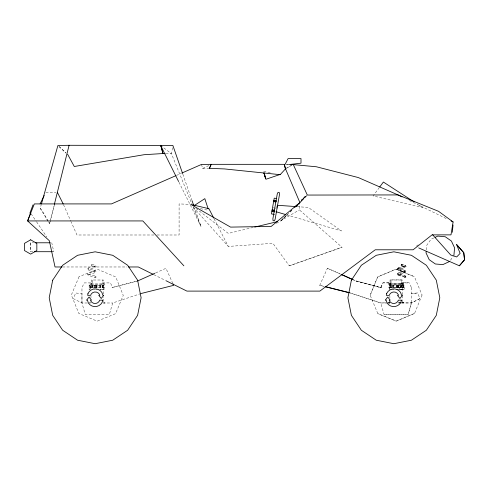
<?xml version="1.0" encoding="UTF-8"?>
<svg xmlns="http://www.w3.org/2000/svg" width="489" height="489" viewBox="0 0 489 489"><rect width="100%" height="100%" fill="white"/><g stroke="black" fill="none" stroke-linecap="round" stroke-linejoin="round"><path stroke-width="0.37" stroke-dasharray="2.44 1.83" d="M32.867 251.707L30.63 251.707L30.63 242.782L33.649 242.782M140.973 293.547L112.659 302.991L109.377 314.47L85.251 314.47L81.963 302.991L81.956 287.648L84.212 282.911L92.225 282.911L92.225 280.008M411.457 287.55L411.451 293.62L417.838 292.997M90.972 297.722L90.978 296.248M103.515 302.954L104.988 302.966L103.509 302.96L103.534 297.067M103.546 294.115L103.57 287.489L105.062 287.489L89.591 287.391L91.015 287.41M193.253 207.232L228.302 246.425L272.923 243.32L289.292 265.827L342.043 247.281L299.396 209.873L299.904 202.574M426.292 249.891L426.689 245.405L430.986 239.262L433.706 237.996M91.486 264.311L91.205 265.582L95.172 266.664L94.566 266.254L94.842 266.548L95.104 265.808L88.601 267.795L87.348 268.62L87.653 269.745L95.086 271.933L94.548 271.444L94.823 271.737L95.178 271.028L88.527 273.064L87.335 274.384L88.411 275.417L95.331 277.538L96.064 277.226L95.685 276.077L88.552 274.152L89.157 274.372L88.607 273.773L88.521 274.549L94.212 272.954L96.137 271.908L95.63 270.747L94.603 270.362L87.965 268.498L88.65 268.583L88.454 269.335L94.273 267.703L96.168 266.56L95.563 265.429L91.486 264.311L91.205 265.582M401.304 264.946L401.396 264.213L404.47 264.952L405.473 265.331L406.078 266.56L404.183 267.703L398.364 269.335L398.553 268.485L398.553 268.877L404.513 270.362L405.54 270.747L406.047 271.908M172.501 147.751L171.474 153.748L191.816 203.858M401.09 265.338L401.396 264.213M49.896 222.22L49.523 223.699L48.362 221.774M50.08 221.48L54.322 204.512M54.536 204.5L49.523 223.699L48.417 221.706M47.977 221.132L40.22 208.296L41.247 204.64M419.819 298.663L411.451 302.893L408.162 314.378L384.042 314.378M404.134 266.303L401.114 265.582L401.304 264.849M370.161 295.368L377.667 276.963L395.974 269.237L414.379 276.737M422.074 294.959L414.562 313.455L396.243 321.169L377.85 313.681L370.161 295.27L377.667 276.866L395.974 269.139L414.379 276.64L422.074 295.056M352.349 279.335L355.803 280.882L380.742 287.55L382.997 282.813L391.011 282.813L390.069 284.048L388.419 284.042L403.786 284.042L390.069 284.048L390.069 279.91L402.135 279.91L402.135 284.048L401.194 282.911L401.194 279.91M352.349 279.433L355.803 280.973L380.742 287.648L382.997 282.911L391.011 282.911L391.011 279.91M401.261 264.555L404.47 265.05L405.833 265.814M450.479 260.234L453.058 256.548M379.36 187.483L373.125 195.936L423.04 207.703L417.282 203.98M92.225 282.911L91.284 284.048L89.628 284.042L105.001 284.042L91.284 284.048L91.284 280.008L103.344 280.008L103.344 284.048L102.403 282.911L102.403 280.008M301.909 200.374L306.841 195.466M404.715 266.126L405.014 265.808M406.078 266.462L404.183 267.611L398.364 269.237M405.088 271.028L398.437 273.064M397.783 273.32L397.245 274.384M397.245 273.974L398.437 272.966L405.088 270.937L404.733 271.737L404.458 271.444L404.996 271.933L398.254 270.124L397.257 269.029L397.875 268.045M302.025 200.423L307.324 195.062M301.468 200.258L304.83 196.902M301.456 200.514L305.662 196.303M281.126 220.411L286.371 215.349M290.234 211.688L291.847 210.129M282.373 219.329L287.728 214.158M291.841 210.368L281.096 220.765L279.629 221.114M397.257 268.62L398.511 267.697L403.865 266.352M416.402 246.199L418.205 244.806M276.45 223.345L299.396 209.873M286.743 168.173L291.921 165.178M285.448 168.723L291.921 165.141M398.431 274.451L405.668 272.22M201.511 164.432L202.635 168.454L211.266 164.432M155.594 272.948L165.967 268.308L173.363 284.659M176.382 175.453L181.26 173.308M414.562 313.357L396.243 321.077L377.85 313.59M405.974 277.135L405.24 277.44L404.751 276.853M405.943 276.352L405.185 276.181L404.751 276.945L405.24 277.538L405.974 277.226L405.595 275.979L398.517 273.974M289.292 265.827L342.043 247.232M398.511 267.795L403.865 266.45L405.014 265.71L404.751 266.548L404.476 266.163L405.081 266.566M136.877 281.163L112.018 287.569L137.611 280.973M253.229 227.434L228.302 233.4L194.885 207.611M380.742 287.55L381.402 287.471M380.742 287.648L381.402 287.569L355.803 280.882M286.224 164.891L288.443 164.634M202.635 168.454L209.433 168.357M402.404 287.41L403.822 287.391L388.352 287.489L389.843 287.489M402.465 302.783L403.902 302.764L401.689 302.783M398.743 302.801L400.986 302.795M398.743 302.899L400.986 302.893L398.663 302.893M401.689 302.88L403.902 302.862L402.465 302.88L402.435 295.417M402.135 283.95L403.786 283.944L388.419 283.944L402.135 283.95L401.194 282.813L409.201 282.813L411.457 287.648M388.431 302.868L389.904 302.862M388.431 302.966L389.904 302.96M101.578 284.048L105.001 284.042M400.369 283.95L403.786 283.944M400.369 284.048L403.786 284.042M45.832 192.238L55.88 192.238M153.943 234.995L76.962 234.995L71.143 221.872M156.993 234.995L179.096 234.995L179.096 203.913L189.983 204.359M52.25 251.707L53.741 251.707L51.773 242.782M62.592 266.976L126.957 266.976M390.069 280.008L402.135 280.008M102.403 282.911L110.416 282.911L112.672 287.648M401.194 282.911L409.201 282.911M399.592 285.185L389.385 285.087L389.385 289.696M399.177 289.598L399.592 289.598M400.375 289.598L404.281 289.598M90.361 289.696L89.132 289.696L89.132 285.185L93.044 285.185L93.044 288.192M99.732 289.696L104.029 289.696L104.029 285.185L93.821 285.185L93.821 288.192M399.177 289.696L399.592 289.696L399.592 285.087M350.258 292.905L380.754 302.893L387.49 302.893M388.242 302.893L389.739 302.893M401.591 302.893L411.451 302.893M81.963 302.991L81.963 293.62L75.575 292.997L73.594 298.761L81.963 302.991L90.202 302.991M102.928 302.991L112.659 302.991M387.49 302.991L380.754 302.991L350.258 293.003M388.242 302.991L389.739 302.991M398.663 302.991L400.968 302.991M401.591 302.991L411.451 302.991L419.819 298.761L417.838 292.905L411.451 293.522L411.451 302.991L408.162 314.47L384.042 314.47L380.754 302.893M388.419 283.944L391.836 283.95M388.419 284.042L391.836 284.048M89.628 284.042L93.051 284.048M286.523 164.353L288.754 164.377M89.511 302.862L90.948 302.88M165.795 153.607L171.474 153.748L161.859 146.419M297.019 206.651L308.333 207.452L341.444 230.949L286.976 214.946M273.302 207.764L276.267 208.29M263.62 171.394L271.853 172.935M200.423 208.62L208.638 210.349M401.114 265.484L405.081 266.664L404.476 266.254M405.185 276.273L405.943 276.45L404.556 275.68L398.456 274.152L399.067 274.372L398.517 273.675L398.431 274.549L404.122 272.954L405.668 272.318L405.901 271.04L404.513 270.264L397.875 268.4L398.553 268.785M96.033 276.45L95.276 276.273L94.842 276.945L95.331 277.538M319.739 285.246L324.103 286.34M324.103 286.432L319.739 285.338L327.447 268.216L340.589 274.084M398.321 275.325L404.012 276.75L405.24 277.538M404.916 277.19L397.643 274.952M327.447 268.308L340.589 274.182M409.434 200.533L447.735 219.316M153.839 274.684L165.313 280.38M58.992 146.468L66.021 152.831M58.992 146.517L66.027 153.173M404.733 271.639L404.458 271.346L404.996 271.835L398.254 270.026L397.257 268.938M40.22 208.296L43.228 212.428L48.044 221.046M31.088 213.717L36.18 221.254M36.608 221.884L46.791 236.957M397.245 274.292L397.643 275.05M214.115 218.809L228.302 246.425M178.956 182.232L200.985 226.444L194.518 207.819M63.484 204.604L70.838 221.181M193.253 207.385L200.985 226.444M182.831 174.151L191.786 199.94M401.09 265.24L401.114 265.582M402.435 294.775L402.404 287.312L403.822 287.294L388.352 287.391L389.843 287.391L389.849 288.865M389.88 296.23L389.886 297.801M403.816 285.087L403.816 289.696M403.193 285.087L403.193 289.696M403.15 285.087L403.15 289.696M402.606 285.087L402.606 289.696M402.074 285.087L402.074 289.696M401.555 285.087L401.555 289.696M401.206 285.087L401.206 289.696M400.968 285.087L401.011 289.696M400.705 285.087L400.705 289.696M398.81 285.087L398.81 289.696M398.523 285.087L398.523 289.598M398.187 285.087L398.187 289.598M397.398 285.087L397.398 289.696M397.325 285.087L397.325 289.696M397.184 285.087L397.184 289.696M397.019 285.087L397.019 289.696M396.61 285.087L396.61 289.696M396.402 285.087L396.402 289.696M393.682 285.087L393.682 289.696M393.333 285.087L393.333 289.696M392.893 285.087L392.893 289.696M392.526 285.087L392.526 289.696M391.237 285.087L391.237 289.696M391.09 285.087L391.09 289.696M390.68 285.087L390.68 289.598M390.259 285.087L390.259 289.696M389.837 285.087L389.837 289.598M103.576 285.185L103.576 289.696M103.155 285.185L103.155 289.696M102.733 285.185L102.733 289.696M102.323 285.185L102.323 289.696M102.183 285.185L102.183 289.696M100.893 285.185L100.893 289.696M100.52 285.185L100.52 289.696M100.08 285.185L100.08 289.696M99.732 285.185L99.732 288.944M97.011 285.185L97.011 289.696M96.804 285.185L96.804 288.192M96.4 285.185L96.4 288.192M96.229 285.185L96.229 289.696M96.088 285.185L96.088 288.192M96.015 285.185L96.015 289.696M95.227 285.185L95.227 288.192M94.89 285.185L94.89 288.192M94.609 285.185L94.609 289.696M92.708 285.185L92.708 288.192M92.445 285.185L92.403 288.192M92.207 285.185L92.207 288.192M91.865 285.185L91.865 288.192M91.345 285.185L91.345 288.192M90.807 285.185L90.807 288.192M89.603 285.185L89.603 289.696M30.63 242.782L30.63 251.707M79.035 276.737L71.339 295.056L78.851 313.455L97.17 321.169L115.569 313.681L123.252 295.368L115.746 276.963L97.439 269.237L79.035 276.737M304.879 196.761L301.248 200.441L304.892 196.767M305.472 196.639L301.096 201.065L305.491 196.639M404.281 285.087L400.375 285.087L400.375 289.696L404.281 289.696L404.281 285.087M398.535 268.858L397.875 268.498L398.553 268.877M90.263 288.944L90.263 285.185L90.22 288.944"/><path stroke-width="0.73" d="M182.58 173.436L172.886 145.502L69.09 145.288L54.322 204.512M426.163 251.383L426.035 252.88L429.201 259.677L435.344 263.981L442.82 264.628L449.617 261.462M453.92 255.319L454.574 247.844L451.402 241.046L445.259 236.749L437.783 236.095L435.069 237.361M452.288 232.281L453.046 224.958M290.986 164.402L316.352 166.761L358.278 177.55L398.015 194.928L438.547 211.309L453.095 221.945L450.992 234.873L432.05 234.873L413.113 249.787L375.24 249.787L319.855 291.102L186.914 291.102L165.991 280.717M277.006 208.418L275.136 219.261L274.384 220.881L273.027 220.643L272.874 218.864L277.263 193.974L278.015 192.354L279.372 192.599L279.525 194.371L277.037 208.235M276.957 207.434L277.397 205.276L296.261 206.602M41.455 203.913L57.91 145.49L69.09 145.288M29.853 213.253L32.995 204.897M30.666 213.094L27.61 220.93L49.34 240.722L55.025 266.976L61.834 266.976M209.433 168.357L211.156 164.335L284.298 164.328L285.448 168.925L280.16 174.671L224.482 168.925L209.433 168.357L211.156 164.335L201.511 164.432L181.969 173.002M40.086 203.913L44.236 195.484M285.081 164.414L288.094 158.583L300.998 158.583L300.998 163.179L289.176 164.548M67.647 154.298L74.279 166.486L144.084 154.713L162.953 153.54L160.789 145.294L162.953 153.54L165.08 153.595M379.806 186.877L383.37 182.042L414.085 201.908M301.493 200.961L295.601 206.731M295.521 206.517L297.77 204.408M294.8 207.342L296.939 205.276M194.102 205.655L204.83 198.65L208.192 208.974M137.611 280.973L154.903 273.253M175.673 175.759L111.474 203.913L34.34 203.913L27.61 220.93L142.819 220.93L183.876 265.82M280.087 174.481L265.918 179.267L264.042 172.825M140.973 293.547L173.674 285.338L173.057 283.981M254.696 227.085L277.428 221.639M35.159 242.782L50.263 242.782M34.358 251.707L52.25 251.707M128.466 266.976L138.314 266.976L153.161 274.347M276.456 198.534L274.237 198.143L271.456 213.913L274.415 214.439M273.816 200.527L276.78 201.052M273.754 200.893L275.973 201.285M273.632 201.578L275.851 201.969M272.184 209.787L274.402 210.178M272.098 210.276L274.317 210.667M272.08 210.386L274.298 210.783M271.908 211.364L274.867 211.884M325.552 286.701L349.531 292.722M325.552 286.798L349.531 292.819M276.077 211.743L285.521 214.518M418.718 247.905L459.354 265.778M341.279 274.39L352.349 279.335M341.279 274.488L352.349 279.433M402.05 196.908L398.015 194.928L307.324 195.062L293.217 164.426M451.084 220.961L453.095 221.945M432.557 234.683L450.717 254.995L456.683 256.951L460.118 253.381L456.616 244.579L463.78 252.697L464.55 259.787L459.367 265.796L464.519 259.775L463.761 252.697L456.616 244.579M213.766 218.131L208.925 208.705L190.71 204.39L230.57 227.11L271.206 226.419L299.904 202.574L285.448 168.723L284.298 164.328M57.317 192.238L63.179 203.913M160.655 145.502L178.619 181.553M192.036 200.655L193.772 205.667M264.042 173.112L265.521 178.088M264.017 173.247L265.423 177.99M88.008 293.394L87.629 295.332L90.716 295.332L91.058 294.237A4.945 4.945 0 0 1 99.615 294.629L99.768 295.332L98.772 295.332L101.229 298.486L103.692 295.332L102.886 295.332L101.877 292.41A8.026 8.026 0 0 0 88.008 293.394M102.672 300.167L102.293 302.104A8.026 8.026 0 0 1 88.423 303.088L87.415 300.167L86.608 300.167L89.071 297.006L91.529 300.167L90.532 300.167L90.685 300.869A4.945 4.945 0 0 0 99.243 301.255L99.585 300.167L102.672 300.167M386.707 293.394L386.328 295.332L389.415 295.332L389.757 294.237A4.945 4.945 0 0 1 398.315 294.629L398.468 295.332L397.471 295.332L399.929 298.486L402.392 295.332L401.585 295.332L400.577 292.41A8.026 8.026 0 0 0 386.707 293.394M401.371 300.167L400.992 302.104A8.026 8.026 0 0 1 387.123 303.088L386.114 300.167L385.308 300.167L387.771 297.006L390.228 300.167L389.232 300.167L389.385 300.869A4.945 4.945 0 0 0 397.942 301.255L398.284 300.167L401.371 300.167M52.696 280.173L49.2 297.758L52.696 315.344L62.659 330.252L77.568 340.216L95.153 343.712L112.739 340.216L127.647 330.252L137.605 315.344L141.107 297.758L137.605 280.173L127.647 265.264L112.739 255.301L95.153 251.804L77.568 255.301L62.659 265.264L52.696 280.173M351.395 280.173L347.893 297.758L351.395 315.344L361.353 330.252L376.261 340.216L393.847 343.712L411.432 340.216L426.341 330.252L436.304 315.344L439.8 297.758L436.304 280.173L426.341 265.264L411.432 255.301L393.847 251.804L376.261 255.301L361.353 265.264L351.395 280.173M30.648 239.806L24.45 243.381L24.45 250.539L30.648 254.115L36.84 250.539L36.84 243.381L30.648 239.806"/></g></svg>
